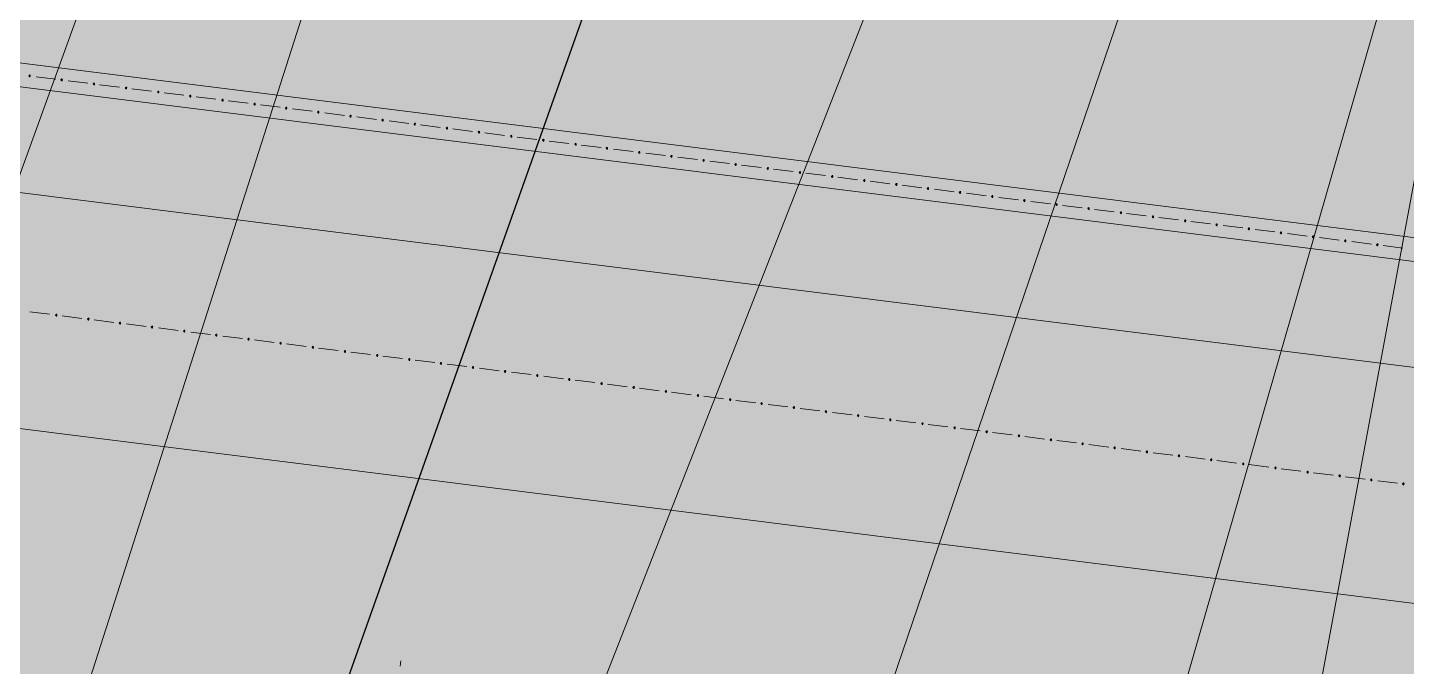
# Model space of a CAD drawing. Header units: metres. Extents: x -4 to 509425, y 7549 to 4732445.
# Drawn here: x 476019.26 to 476036.91, y 4719787.38 to 4719795.56 of the extents above; entities that cross this region are included whole.
import ezdxf

# ---------------------------------------------------------------- set-up
doc = ezdxf.new("R2010")
doc.units = ezdxf.units.M
doc.header["$LTSCALE"] = 0.01
doc.header["$MEASUREMENT"] = 0
doc.layers.get('0').update_dxf_attribs({"lineweight": 0})
for name, color, linetype in [('_SUBESTACIÓN', 1, 'Continuous'), ('NUDO GAROÑA', 211, 'Continuous'), ('SUBESTACION LA VID', 253, 'Continuous')]:
    doc.layers.add(name, color=color, linetype=linetype)
doc.layers.add('LINEA LA VID-EL CARRASCAL EXISTENTE', color=255, linetype='Continuous', lineweight=0)
doc.layers.add('VCRB LINEA ENTRONQUE', color=7, linetype='Continuous', lineweight=0)

# ---------------------------------------------------------------- blocks, each defined once
blk = doc.blocks.new('A$Cfff6051d')
at = {"layer": 'SUBESTACION LA VID', "transparency": 33554687}
h = blk.add_hatch(color=256, dxfattribs=at)
h.dxf.hatch_style = 2
h.paths.add_polyline_path([(476019.296, 4719794.936), (476019.297, 4719794.945), (476019.289, 4719794.946), (476019.279, 4719794.938), (476019.287, 4719794.929), (476019.295, 4719794.928)])
h = blk.add_hatch(color=256, dxfattribs=at)
h.dxf.hatch_style = 2
h.paths.add_polyline_path([(476019.708, 4719794.885), (476019.709, 4719794.893), (476019.7, 4719794.894), (476019.691, 4719794.887), (476019.698, 4719794.877), (476019.707, 4719794.876)])
h = blk.add_hatch(color=256, dxfattribs=at)
h.dxf.hatch_style = 2
h.paths.add_polyline_path([(476020.119, 4719794.833), (476020.12, 4719794.842), (476020.112, 4719794.843), (476020.102, 4719794.835), (476020.11, 4719794.826), (476020.118, 4719794.825)])
h = blk.add_hatch(color=256, dxfattribs=at)
h.dxf.hatch_style = 2
h.paths.add_polyline_path([(476020.531, 4719794.782), (476020.532, 4719794.79), (476020.524, 4719794.791), (476020.514, 4719794.784), (476020.521, 4719794.774), (476020.53, 4719794.773)])
h = blk.add_hatch(color=256, dxfattribs=at)
h.dxf.hatch_style = 2
h.paths.add_polyline_path([(476020.942, 4719794.73), (476020.944, 4719794.738), (476020.935, 4719794.739), (476020.926, 4719794.732), (476020.933, 4719794.723), (476020.941, 4719794.722)])
h = blk.add_hatch(color=256, dxfattribs=at)
h.dxf.hatch_style = 2
h.paths.add_polyline_path([(476021.354, 4719794.678), (476021.355, 4719794.687), (476021.347, 4719794.688), (476021.337, 4719794.68), (476021.345, 4719794.671), (476021.353, 4719794.67)])
h = blk.add_hatch(color=256, dxfattribs=at)
h.dxf.hatch_style = 2
h.paths.add_polyline_path([(476021.766, 4719794.627), (476021.767, 4719794.635), (476021.758, 4719794.636), (476021.749, 4719794.629), (476021.756, 4719794.619), (476021.765, 4719794.618)])
h = blk.add_hatch(color=256, dxfattribs=at)
h.dxf.hatch_style = 2
h.paths.add_polyline_path([(476022.177, 4719794.575), (476022.178, 4719794.584), (476022.17, 4719794.585), (476022.161, 4719794.577), (476022.168, 4719794.568), (476022.176, 4719794.567)])
h = blk.add_hatch(color=256, dxfattribs=at)
h.dxf.hatch_style = 2
h.paths.add_polyline_path([(476022.581, 4719794.525), (476022.582, 4719794.533), (476022.573, 4719794.534), (476022.564, 4719794.527), (476022.571, 4719794.517), (476022.579, 4719794.516)])
h = blk.add_hatch(color=256, dxfattribs=at)
h.dxf.hatch_style = 2
h.paths.add_polyline_path([(476022.992, 4719794.473), (476022.993, 4719794.481), (476022.985, 4719794.482), (476022.975, 4719794.475), (476022.983, 4719794.466), (476022.991, 4719794.465)])
h = blk.add_hatch(color=256, dxfattribs=at)
h.dxf.hatch_style = 2
h.paths.add_polyline_path([(476023.404, 4719794.421), (476023.405, 4719794.43), (476023.396, 4719794.431), (476023.387, 4719794.424), (476023.394, 4719794.414), (476023.403, 4719794.413)])
h = blk.add_hatch(color=256, dxfattribs=at)
h.dxf.hatch_style = 2
h.paths.add_polyline_path([(476023.815, 4719794.37), (476023.816, 4719794.378), (476023.808, 4719794.379), (476023.799, 4719794.372), (476023.806, 4719794.362), (476023.814, 4719794.361)])
h = blk.add_hatch(color=256, dxfattribs=at)
h.dxf.hatch_style = 2
h.paths.add_polyline_path([(476024.227, 4719794.318), (476024.228, 4719794.327), (476024.22, 4719794.328), (476024.21, 4719794.32), (476024.218, 4719794.311), (476024.226, 4719794.31)])
h = blk.add_hatch(color=256, dxfattribs=at)
h.dxf.hatch_style = 2
h.paths.add_polyline_path([(476024.639, 4719794.267), (476024.64, 4719794.275), (476024.631, 4719794.276), (476024.622, 4719794.269), (476024.629, 4719794.259), (476024.638, 4719794.258)])
h = blk.add_hatch(color=256, dxfattribs=at)
h.dxf.hatch_style = 2
h.paths.add_polyline_path([(476025.05, 4719794.215), (476025.051, 4719794.223), (476025.043, 4719794.224), (476025.033, 4719794.217), (476025.041, 4719794.208), (476025.049, 4719794.207)])
h = blk.add_hatch(color=256, dxfattribs=at)
h.dxf.hatch_style = 2
h.paths.add_polyline_path([(476025.462, 4719794.163), (476025.463, 4719794.172), (476025.455, 4719794.173), (476025.445, 4719794.165), (476025.452, 4719794.156), (476025.461, 4719794.155)])
h = blk.add_hatch(color=256, dxfattribs=at)
h.dxf.hatch_style = 2
h.paths.add_polyline_path([(476025.873, 4719794.112), (476025.875, 4719794.12), (476025.866, 4719794.121), (476025.857, 4719794.114), (476025.864, 4719794.104), (476025.872, 4719794.103)])
h = blk.add_hatch(color=256, dxfattribs=at)
h.dxf.hatch_style = 2
h.paths.add_polyline_path([(476026.285, 4719794.06), (476026.286, 4719794.069), (476026.278, 4719794.07), (476026.268, 4719794.062), (476026.276, 4719794.053), (476026.284, 4719794.052)])
h = blk.add_hatch(color=256, dxfattribs=at)
h.dxf.hatch_style = 2
h.paths.add_polyline_path([(476026.688, 4719794.01), (476026.689, 4719794.018), (476026.681, 4719794.019), (476026.672, 4719794.012), (476026.679, 4719794.002), (476026.687, 4719794.001)])
h = blk.add_hatch(color=256, dxfattribs=at)
h.dxf.hatch_style = 2
h.paths.add_polyline_path([(476027.1, 4719793.958), (476027.101, 4719793.966), (476027.093, 4719793.967), (476027.083, 4719793.96), (476027.09, 4719793.951), (476027.099, 4719793.95)])
h = blk.add_hatch(color=256, dxfattribs=at)
h.dxf.hatch_style = 2
h.paths.add_polyline_path([(476027.512, 4719793.906), (476027.513, 4719793.915), (476027.504, 4719793.916), (476027.495, 4719793.909), (476027.502, 4719793.899), (476027.51, 4719793.898)])
h = blk.add_hatch(color=256, dxfattribs=at)
h.dxf.hatch_style = 2
h.paths.add_polyline_path([(476027.923, 4719793.855), (476027.924, 4719793.863), (476027.916, 4719793.864), (476027.906, 4719793.857), (476027.914, 4719793.847), (476027.922, 4719793.846)])
h = blk.add_hatch(color=256, dxfattribs=at)
h.dxf.hatch_style = 2
h.paths.add_polyline_path([(476028.335, 4719793.803), (476028.336, 4719793.812), (476028.327, 4719793.813), (476028.318, 4719793.805), (476028.325, 4719793.796), (476028.334, 4719793.795)])
h = blk.add_hatch(color=256, dxfattribs=at)
h.dxf.hatch_style = 2
h.paths.add_polyline_path([(476028.746, 4719793.752), (476028.747, 4719793.76), (476028.739, 4719793.761), (476028.73, 4719793.754), (476028.737, 4719793.744), (476028.745, 4719793.743)])
h = blk.add_hatch(color=256, dxfattribs=at)
h.dxf.hatch_style = 2
h.paths.add_polyline_path([(476029.158, 4719793.7), (476029.159, 4719793.708), (476029.151, 4719793.709), (476029.141, 4719793.702), (476029.149, 4719793.693), (476029.157, 4719793.692)])
h = blk.add_hatch(color=256, dxfattribs=at)
h.dxf.hatch_style = 2
h.paths.add_polyline_path([(476029.57, 4719793.648), (476029.571, 4719793.657), (476029.562, 4719793.658), (476029.553, 4719793.65), (476029.56, 4719793.641), (476029.569, 4719793.64)])
h = blk.add_hatch(color=256, dxfattribs=at)
h.dxf.hatch_style = 2
h.paths.add_polyline_path([(476029.981, 4719793.597), (476029.982, 4719793.605), (476029.974, 4719793.606), (476029.964, 4719793.599), (476029.972, 4719793.589), (476029.98, 4719793.588)])
h = blk.add_hatch(color=256, dxfattribs=at)
h.dxf.hatch_style = 2
h.paths.add_polyline_path([(476030.393, 4719793.545), (476030.394, 4719793.554), (476030.386, 4719793.555), (476030.376, 4719793.547), (476030.383, 4719793.538), (476030.392, 4719793.537)])
h = blk.add_hatch(color=256, dxfattribs=at)
h.dxf.hatch_style = 2
h.paths.add_polyline_path([(476030.796, 4719793.495), (476030.797, 4719793.503), (476030.789, 4719793.504), (476030.779, 4719793.497), (476030.787, 4719793.487), (476030.795, 4719793.486)])
h = blk.add_hatch(color=256, dxfattribs=at)
h.dxf.hatch_style = 2
h.paths.add_polyline_path([(476031.208, 4719793.443), (476031.209, 4719793.451), (476031.2, 4719793.452), (476031.191, 4719793.445), (476031.198, 4719793.436), (476031.207, 4719793.435)])
h = blk.add_hatch(color=256, dxfattribs=at)
h.dxf.hatch_style = 2
h.paths.add_polyline_path([(476031.619, 4719793.391), (476031.62, 4719793.4), (476031.612, 4719793.401), (476031.602, 4719793.394), (476031.61, 4719793.384), (476031.618, 4719793.383)])
h = blk.add_hatch(color=256, dxfattribs=at)
h.dxf.hatch_style = 2
h.paths.add_polyline_path([(476032.031, 4719793.34), (476032.032, 4719793.348), (476032.024, 4719793.349), (476032.014, 4719793.342), (476032.021, 4719793.332), (476032.03, 4719793.331)])
h = blk.add_hatch(color=256, dxfattribs=at)
h.dxf.hatch_style = 2
h.paths.add_polyline_path([(476032.443, 4719793.288), (476032.444, 4719793.297), (476032.435, 4719793.298), (476032.426, 4719793.29), (476032.433, 4719793.281), (476032.441, 4719793.28)])
h = blk.add_hatch(color=256, dxfattribs=at)
h.dxf.hatch_style = 2
h.paths.add_polyline_path([(476032.854, 4719793.237), (476032.855, 4719793.245), (476032.847, 4719793.246), (476032.837, 4719793.239), (476032.845, 4719793.229), (476032.853, 4719793.228)])
h = blk.add_hatch(color=256, dxfattribs=at)
h.dxf.hatch_style = 2
h.paths.add_polyline_path([(476033.266, 4719793.185), (476033.267, 4719793.193), (476033.258, 4719793.194), (476033.249, 4719793.187), (476033.256, 4719793.178), (476033.265, 4719793.177)])
h = blk.add_hatch(color=256, dxfattribs=at)
h.dxf.hatch_style = 2
h.paths.add_polyline_path([(476033.677, 4719793.133), (476033.678, 4719793.142), (476033.67, 4719793.143), (476033.661, 4719793.136), (476033.668, 4719793.126), (476033.676, 4719793.125)])
h = blk.add_hatch(color=256, dxfattribs=at)
h.dxf.hatch_style = 2
h.paths.add_polyline_path([(476034.089, 4719793.082), (476034.09, 4719793.09), (476034.082, 4719793.091), (476034.072, 4719793.084), (476034.08, 4719793.074), (476034.088, 4719793.073)])
h = blk.add_hatch(color=256, dxfattribs=at)
h.dxf.hatch_style = 2
h.paths.add_polyline_path([(476034.492, 4719793.031), (476034.493, 4719793.04), (476034.485, 4719793.041), (476034.475, 4719793.033), (476034.483, 4719793.024), (476034.491, 4719793.023)])
h = blk.add_hatch(color=256, dxfattribs=at)
h.dxf.hatch_style = 2
h.paths.add_polyline_path([(476034.904, 4719792.98), (476034.905, 4719792.988), (476034.896, 4719792.989), (476034.887, 4719792.982), (476034.894, 4719792.972), (476034.903, 4719792.971)])
h = blk.add_hatch(color=256, dxfattribs=at)
h.dxf.hatch_style = 2
h.paths.add_polyline_path([(476035.315, 4719792.928), (476035.317, 4719792.936), (476035.308, 4719792.937), (476035.299, 4719792.93), (476035.306, 4719792.921), (476035.314, 4719792.92)])
h = blk.add_hatch(color=256, dxfattribs=at)
h.dxf.hatch_style = 2
h.paths.add_polyline_path([(476035.727, 4719792.876), (476035.728, 4719792.885), (476035.72, 4719792.886), (476035.71, 4719792.879), (476035.718, 4719792.869), (476035.726, 4719792.868)])
h = blk.add_hatch(color=256, dxfattribs=at)
h.dxf.hatch_style = 2
h.paths.add_polyline_path([(476036.139, 4719792.825), (476036.14, 4719792.833), (476036.131, 4719792.834), (476036.122, 4719792.827), (476036.129, 4719792.817), (476036.138, 4719792.816)])
h = blk.add_hatch(color=256, dxfattribs=at)
h.dxf.hatch_style = 2
h.paths.add_polyline_path([(476036.55, 4719792.773), (476036.551, 4719792.782), (476036.543, 4719792.783), (476036.533, 4719792.775), (476036.541, 4719792.766), (476036.549, 4719792.765)])
h = blk.add_hatch(color=256, dxfattribs=at)
h.dxf.hatch_style = 2
h.paths.add_polyline_path([(476019.637, 4719791.873), (476019.638, 4719791.882), (476019.63, 4719791.883), (476019.62, 4719791.875), (476019.628, 4719791.866), (476019.636, 4719791.865)])
h = blk.add_hatch(color=256, dxfattribs=at)
h.dxf.hatch_style = 2
h.paths.add_polyline_path([(476020.049, 4719791.822), (476020.05, 4719791.83), (476020.041, 4719791.831), (476020.032, 4719791.824), (476020.039, 4719791.814), (476020.048, 4719791.813)])
h = blk.add_hatch(color=256, dxfattribs=at)
h.dxf.hatch_style = 2
h.paths.add_polyline_path([(476020.452, 4719791.771), (476020.453, 4719791.779), (476020.445, 4719791.78), (476020.435, 4719791.773), (476020.443, 4719791.764), (476020.451, 4719791.763)])
h = blk.add_hatch(color=256, dxfattribs=at)
h.dxf.hatch_style = 2
h.paths.add_polyline_path([(476020.864, 4719791.719), (476020.865, 4719791.728), (476020.856, 4719791.729), (476020.847, 4719791.722), (476020.854, 4719791.712), (476020.863, 4719791.711)])
h = blk.add_hatch(color=256, dxfattribs=at)
h.dxf.hatch_style = 2
h.paths.add_polyline_path([(476021.275, 4719791.668), (476021.276, 4719791.676), (476021.268, 4719791.677), (476021.258, 4719791.67), (476021.266, 4719791.66), (476021.274, 4719791.659)])
h = blk.add_hatch(color=256, dxfattribs=at)
h.dxf.hatch_style = 2
h.paths.add_polyline_path([(476021.687, 4719791.616), (476021.688, 4719791.625), (476021.68, 4719791.626), (476021.67, 4719791.618), (476021.677, 4719791.609), (476021.686, 4719791.608)])
h = blk.add_hatch(color=256, dxfattribs=at)
h.dxf.hatch_style = 2
h.paths.add_polyline_path([(476022.099, 4719791.565), (476022.1, 4719791.573), (476022.091, 4719791.574), (476022.082, 4719791.567), (476022.089, 4719791.557), (476022.097, 4719791.556)])
h = blk.add_hatch(color=256, dxfattribs=at)
h.dxf.hatch_style = 2
h.paths.add_polyline_path([(476022.51, 4719791.513), (476022.511, 4719791.521), (476022.503, 4719791.522), (476022.493, 4719791.515), (476022.501, 4719791.506), (476022.509, 4719791.505)])
h = blk.add_hatch(color=256, dxfattribs=at)
h.dxf.hatch_style = 2
h.paths.add_polyline_path([(476022.922, 4719791.461), (476022.923, 4719791.47), (476022.914, 4719791.471), (476022.905, 4719791.463), (476022.912, 4719791.454), (476022.921, 4719791.453)])
h = blk.add_hatch(color=256, dxfattribs=at)
h.dxf.hatch_style = 2
h.paths.add_polyline_path([(476023.333, 4719791.41), (476023.334, 4719791.418), (476023.326, 4719791.419), (476023.317, 4719791.412), (476023.324, 4719791.402), (476023.332, 4719791.401)])
h = blk.add_hatch(color=256, dxfattribs=at)
h.dxf.hatch_style = 2
h.paths.add_polyline_path([(476023.745, 4719791.358), (476023.746, 4719791.367), (476023.738, 4719791.368), (476023.728, 4719791.36), (476023.736, 4719791.351), (476023.744, 4719791.35)])
h = blk.add_hatch(color=256, dxfattribs=at)
h.dxf.hatch_style = 2
h.paths.add_polyline_path([(476024.157, 4719791.307), (476024.158, 4719791.315), (476024.149, 4719791.316), (476024.14, 4719791.309), (476024.147, 4719791.299), (476024.156, 4719791.298)])
h = blk.add_hatch(color=256, dxfattribs=at)
h.dxf.hatch_style = 2
h.paths.add_polyline_path([(476024.56, 4719791.256), (476024.561, 4719791.264), (476024.552, 4719791.265), (476024.543, 4719791.258), (476024.55, 4719791.249), (476024.559, 4719791.248)])
h = blk.add_hatch(color=256, dxfattribs=at)
h.dxf.hatch_style = 2
h.paths.add_polyline_path([(476024.971, 4719791.204), (476024.972, 4719791.213), (476024.964, 4719791.214), (476024.955, 4719791.207), (476024.962, 4719791.197), (476024.97, 4719791.196)])
h = blk.add_hatch(color=256, dxfattribs=at)
h.dxf.hatch_style = 2
h.paths.add_polyline_path([(476025.383, 4719791.153), (476025.384, 4719791.161), (476025.376, 4719791.162), (476025.366, 4719791.155), (476025.374, 4719791.145), (476025.382, 4719791.144)])
h = blk.add_hatch(color=256, dxfattribs=at)
h.dxf.hatch_style = 2
h.paths.add_polyline_path([(476025.795, 4719791.101), (476025.796, 4719791.11), (476025.787, 4719791.111), (476025.778, 4719791.103), (476025.785, 4719791.094), (476025.794, 4719791.093)])
h = blk.add_hatch(color=256, dxfattribs=at)
h.dxf.hatch_style = 2
h.paths.add_polyline_path([(476026.206, 4719791.05), (476026.207, 4719791.058), (476026.199, 4719791.059), (476026.189, 4719791.052), (476026.197, 4719791.042), (476026.205, 4719791.041)])
h = blk.add_hatch(color=256, dxfattribs=at)
h.dxf.hatch_style = 2
h.paths.add_polyline_path([(476026.618, 4719790.998), (476026.619, 4719791.006), (476026.611, 4719791.007), (476026.601, 4719791), (476026.608, 4719790.991), (476026.617, 4719790.99)])
h = blk.add_hatch(color=256, dxfattribs=at)
h.dxf.hatch_style = 2
h.paths.add_polyline_path([(476027.03, 4719790.946), (476027.031, 4719790.955), (476027.022, 4719790.956), (476027.013, 4719790.948), (476027.02, 4719790.939), (476027.028, 4719790.938)])
h = blk.add_hatch(color=256, dxfattribs=at)
h.dxf.hatch_style = 2
h.paths.add_polyline_path([(476027.441, 4719790.895), (476027.442, 4719790.903), (476027.434, 4719790.904), (476027.424, 4719790.897), (476027.432, 4719790.887), (476027.44, 4719790.886)])
h = blk.add_hatch(color=256, dxfattribs=at)
h.dxf.hatch_style = 2
h.paths.add_polyline_path([(476027.853, 4719790.843), (476027.854, 4719790.852), (476027.845, 4719790.853), (476027.836, 4719790.845), (476027.843, 4719790.836), (476027.852, 4719790.835)])
h = blk.add_hatch(color=256, dxfattribs=at)
h.dxf.hatch_style = 2
h.paths.add_polyline_path([(476028.264, 4719790.792), (476028.265, 4719790.8), (476028.257, 4719790.801), (476028.248, 4719790.794), (476028.255, 4719790.784), (476028.263, 4719790.783)])
h = blk.add_hatch(color=256, dxfattribs=at)
h.dxf.hatch_style = 2
h.paths.add_polyline_path([(476028.668, 4719790.741), (476028.669, 4719790.749), (476028.66, 4719790.75), (476028.651, 4719790.743), (476028.658, 4719790.734), (476028.667, 4719790.733)])
h = blk.add_hatch(color=256, dxfattribs=at)
h.dxf.hatch_style = 2
h.paths.add_polyline_path([(476029.079, 4719790.689), (476029.08, 4719790.698), (476029.072, 4719790.699), (476029.062, 4719790.692), (476029.07, 4719790.682), (476029.078, 4719790.681)])
h = blk.add_hatch(color=256, dxfattribs=at)
h.dxf.hatch_style = 2
h.paths.add_polyline_path([(476029.491, 4719790.638), (476029.492, 4719790.646), (476029.483, 4719790.647), (476029.474, 4719790.64), (476029.481, 4719790.63), (476029.49, 4719790.629)])
h = blk.add_hatch(color=256, dxfattribs=at)
h.dxf.hatch_style = 2
h.paths.add_polyline_path([(476029.902, 4719790.586), (476029.903, 4719790.595), (476029.895, 4719790.596), (476029.886, 4719790.588), (476029.893, 4719790.579), (476029.901, 4719790.578)])
h = blk.add_hatch(color=256, dxfattribs=at)
h.dxf.hatch_style = 2
h.paths.add_polyline_path([(476030.314, 4719790.535), (476030.315, 4719790.543), (476030.307, 4719790.544), (476030.297, 4719790.537), (476030.305, 4719790.527), (476030.313, 4719790.526)])
h = blk.add_hatch(color=256, dxfattribs=at)
h.dxf.hatch_style = 2
h.paths.add_polyline_path([(476030.726, 4719790.483), (476030.727, 4719790.491), (476030.718, 4719790.492), (476030.709, 4719790.485), (476030.716, 4719790.476), (476030.725, 4719790.475)])
h = blk.add_hatch(color=256, dxfattribs=at)
h.dxf.hatch_style = 2
h.paths.add_polyline_path([(476031.137, 4719790.431), (476031.138, 4719790.44), (476031.13, 4719790.441), (476031.12, 4719790.434), (476031.128, 4719790.424), (476031.136, 4719790.423)])
h = blk.add_hatch(color=256, dxfattribs=at)
h.dxf.hatch_style = 2
h.paths.add_polyline_path([(476031.549, 4719790.38), (476031.55, 4719790.388), (476031.542, 4719790.389), (476031.532, 4719790.382), (476031.539, 4719790.372), (476031.548, 4719790.371)])
h = blk.add_hatch(color=256, dxfattribs=at)
h.dxf.hatch_style = 2
h.paths.add_polyline_path([(476031.961, 4719790.328), (476031.962, 4719790.337), (476031.953, 4719790.338), (476031.944, 4719790.33), (476031.951, 4719790.321), (476031.959, 4719790.32)])
h = blk.add_hatch(color=256, dxfattribs=at)
h.dxf.hatch_style = 2
h.paths.add_polyline_path([(476032.372, 4719790.277), (476032.373, 4719790.285), (476032.365, 4719790.286), (476032.355, 4719790.279), (476032.363, 4719790.269), (476032.371, 4719790.268)])
h = blk.add_hatch(color=256, dxfattribs=at)
h.dxf.hatch_style = 2
h.paths.add_polyline_path([(476032.775, 4719790.226), (476032.776, 4719790.234), (476032.768, 4719790.235), (476032.759, 4719790.228), (476032.766, 4719790.219), (476032.774, 4719790.218)])
h = blk.add_hatch(color=256, dxfattribs=at)
h.dxf.hatch_style = 2
h.paths.add_polyline_path([(476033.187, 4719790.174), (476033.188, 4719790.183), (476033.18, 4719790.184), (476033.17, 4719790.177), (476033.178, 4719790.167), (476033.186, 4719790.166)])
h = blk.add_hatch(color=256, dxfattribs=at)
h.dxf.hatch_style = 2
h.paths.add_polyline_path([(476033.599, 4719790.123), (476033.6, 4719790.131), (476033.591, 4719790.132), (476033.582, 4719790.125), (476033.589, 4719790.115), (476033.598, 4719790.114)])
h = blk.add_hatch(color=256, dxfattribs=at)
h.dxf.hatch_style = 2
h.paths.add_polyline_path([(476034.01, 4719790.071), (476034.011, 4719790.08), (476034.003, 4719790.081), (476033.993, 4719790.073), (476034.001, 4719790.064), (476034.009, 4719790.063)])
h = blk.add_hatch(color=256, dxfattribs=at)
h.dxf.hatch_style = 2
h.paths.add_polyline_path([(476034.422, 4719790.02), (476034.423, 4719790.028), (476034.414, 4719790.029), (476034.405, 4719790.022), (476034.412, 4719790.012), (476034.421, 4719790.011)])
h = blk.add_hatch(color=256, dxfattribs=at)
h.dxf.hatch_style = 2
h.paths.add_polyline_path([(476034.833, 4719789.968), (476034.834, 4719789.976), (476034.826, 4719789.977), (476034.817, 4719789.97), (476034.824, 4719789.961), (476034.832, 4719789.96)])
h = blk.add_hatch(color=256, dxfattribs=at)
h.dxf.hatch_style = 2
h.paths.add_polyline_path([(476035.245, 4719789.916), (476035.246, 4719789.925), (476035.238, 4719789.926), (476035.228, 4719789.919), (476035.236, 4719789.909), (476035.244, 4719789.908)])
h = blk.add_hatch(color=256, dxfattribs=at)
h.dxf.hatch_style = 2
h.paths.add_polyline_path([(476035.657, 4719789.865), (476035.658, 4719789.873), (476035.649, 4719789.874), (476035.64, 4719789.867), (476035.647, 4719789.857), (476035.656, 4719789.856)])
h = blk.add_hatch(color=256, dxfattribs=at)
h.dxf.hatch_style = 2
h.paths.add_polyline_path([(476036.068, 4719789.813), (476036.069, 4719789.822), (476036.061, 4719789.823), (476036.051, 4719789.815), (476036.059, 4719789.806), (476036.067, 4719789.805)])
h = blk.add_hatch(color=256, dxfattribs=at)
h.dxf.hatch_style = 2
h.paths.add_polyline_path([(476036.471, 4719789.763), (476036.473, 4719789.771), (476036.464, 4719789.772), (476036.455, 4719789.765), (476036.462, 4719789.755), (476036.47, 4719789.754)])
h = blk.add_hatch(color=256, dxfattribs=at)
h.dxf.hatch_style = 2
h.paths.add_polyline_path([(476036.883, 4719789.711), (476036.884, 4719789.719), (476036.876, 4719789.721), (476036.866, 4719789.713), (476036.874, 4719789.704), (476036.882, 4719789.703)])
at = {"layer": 'SUBESTACION LA VID', "lineweight": 15}
for p, q in [((476079.768, 4719785.845), (475981.3, 4719798.19)), ((476078.404, 4719782.995), (475980.927, 4719795.216)), ((476019.372, 4719794.927), (476019.624, 4719794.895)), ((476019.783, 4719794.875), (476020.035, 4719794.844)), ((476020.186, 4719794.825), (476020.438, 4719794.793)), ((476020.598, 4719794.773), (476020.85, 4719794.742)), ((476021.01, 4719794.722), (476021.262, 4719794.69)), ((476021.421, 4719794.67), (476021.673, 4719794.638)), ((476021.833, 4719794.618), (476022.085, 4719794.587)), ((476022.245, 4719794.567), (476022.497, 4719794.535)), ((476022.656, 4719794.515), (476022.908, 4719794.484)), ((476023.068, 4719794.464), (476023.32, 4719794.432)), ((476023.479, 4719794.412), (476023.731, 4719794.38)), ((476023.891, 4719794.36), (476024.143, 4719794.329)), ((476024.294, 4719794.31), (476024.546, 4719794.278)), ((476024.706, 4719794.258), (476024.958, 4719794.227)), ((476025.117, 4719794.207), (476025.369, 4719794.175)), ((476025.529, 4719794.155), (476025.781, 4719794.123)), ((476025.941, 4719794.103), (476026.193, 4719794.072)), ((476026.352, 4719794.052), (476026.604, 4719794.02)), ((476026.764, 4719794), (476027.016, 4719793.969)), ((476027.176, 4719793.949), (476027.428, 4719793.917)), ((476027.587, 4719793.897), (476027.839, 4719793.865)), ((476027.999, 4719793.845), (476028.251, 4719793.814)), ((476028.402, 4719793.795), (476028.654, 4719793.763)), ((476028.814, 4719793.743), (476029.066, 4719793.712)), ((476029.225, 4719793.692), (476029.477, 4719793.66)), ((476029.637, 4719793.64), (476029.889, 4719793.608)), ((476030.048, 4719793.588), (476030.3, 4719793.557)), ((476030.46, 4719793.537), (476030.712, 4719793.505)), ((476030.872, 4719793.485), (476031.124, 4719793.454)), ((476031.283, 4719793.434), (476031.535, 4719793.402)), ((476031.695, 4719793.382), (476031.947, 4719793.35)), ((476032.107, 4719793.33), (476032.359, 4719793.299)), ((476032.51, 4719793.28), (476032.762, 4719793.248)), ((476032.921, 4719793.228), (476033.173, 4719793.197)), ((476033.333, 4719793.177), (476033.585, 4719793.145)), ((476033.745, 4719793.125), (476033.997, 4719793.093)), ((476034.156, 4719793.073), (476034.408, 4719793.042)), ((476034.568, 4719793.022), (476034.82, 4719792.99)), ((476034.979, 4719792.97), (476035.231, 4719792.939)), ((476035.391, 4719792.919), (476035.643, 4719792.887)), ((476035.803, 4719792.867), (476036.055, 4719792.835)), ((476036.214, 4719792.815), (476036.466, 4719792.784)), ((476036.617, 4719792.765), (476036.87, 4719792.733)), ((476019.545, 4719791.885), (476019.293, 4719791.916)), ((476019.956, 4719791.833), (476019.704, 4719791.865)), ((476020.368, 4719791.782), (476020.116, 4719791.813)), ((476020.78, 4719791.73), (476020.528, 4719791.762)), ((476021.191, 4719791.678), (476020.939, 4719791.71)), ((476021.603, 4719791.627), (476021.351, 4719791.658)), ((476022.015, 4719791.575), (476021.763, 4719791.607)), ((476022.418, 4719791.525), (476022.166, 4719791.556)), ((476022.829, 4719791.473), (476022.577, 4719791.505)), ((476023.241, 4719791.421), (476022.989, 4719791.453)), ((476023.653, 4719791.37), (476023.401, 4719791.401)), ((476024.064, 4719791.318), (476023.812, 4719791.35)), ((476024.476, 4719791.267), (476024.224, 4719791.298)), ((476024.887, 4719791.215), (476024.635, 4719791.247)), ((476025.299, 4719791.163), (476025.047, 4719791.195)), ((476025.711, 4719791.112), (476025.459, 4719791.143)), ((476026.122, 4719791.06), (476025.87, 4719791.092)), ((476026.526, 4719791.01), (476026.273, 4719791.041)), ((476026.937, 4719790.958), (476026.685, 4719790.99)), ((476027.349, 4719790.906), (476027.097, 4719790.938)), ((476027.76, 4719790.855), (476027.508, 4719790.886)), ((476028.172, 4719790.803), (476027.92, 4719790.835)), ((476028.584, 4719790.752), (476028.332, 4719790.783)), ((476028.995, 4719790.7), (476028.743, 4719790.732)), ((476029.407, 4719790.648), (476029.155, 4719790.68)), ((476029.818, 4719790.597), (476029.566, 4719790.628)), ((476030.23, 4719790.545), (476029.978, 4719790.577)), ((476030.633, 4719790.495), (476030.381, 4719790.526)), ((476031.045, 4719790.443), (476030.793, 4719790.475)), ((476031.456, 4719790.391), (476031.204, 4719790.423)), ((476031.868, 4719790.34), (476031.616, 4719790.371)), ((476032.28, 4719790.288), (476032.028, 4719790.32)), ((476032.691, 4719790.237), (476032.439, 4719790.268)), ((476033.103, 4719790.185), (476032.851, 4719790.217)), ((476033.515, 4719790.133), (476033.263, 4719790.165)), ((476033.926, 4719790.082), (476033.674, 4719790.113)), ((476034.338, 4719790.03), (476034.086, 4719790.062)), ((476034.741, 4719789.98), (476034.489, 4719790.011)), ((476035.153, 4719789.928), (476034.901, 4719789.96)), ((476035.564, 4719789.876), (476035.312, 4719789.908)), ((476035.976, 4719789.825), (476035.724, 4719789.856)), ((476036.387, 4719789.773), (476036.135, 4719789.805)), ((476036.799, 4719789.722), (476036.547, 4719789.753)), ((476024.04, 4719787.448), (476024.031, 4719787.38))]:
    blk.add_line(p, q, dxfattribs=at)
for points in [[(475956.756, 4719712.129), (475967.964, 4719801.525), (476089.55, 4719786.282), (476086.094, 4719758.712), (476078.306, 4719696.592), (475956.719, 4719711.835)], [(475957.05, 4719712.092), (475968.22, 4719801.186), (476089.218, 4719786.017), (476085.8, 4719758.749), (476078.049, 4719696.923), (475957.05, 4719712.092)]]:
    blk.add_lwpolyline(points, dxfattribs=at)
at = {"layer": 'SUBESTACION LA VID'}
for points in [[(476019.296, 4719794.936), (476019.297, 4719794.945), (476019.289, 4719794.946), (476019.279, 4719794.938), (476019.287, 4719794.929), (476019.295, 4719794.928)], [(476019.708, 4719794.885), (476019.709, 4719794.893), (476019.7, 4719794.894), (476019.691, 4719794.887), (476019.698, 4719794.877), (476019.707, 4719794.876)], [(476020.119, 4719794.833), (476020.12, 4719794.842), (476020.112, 4719794.843), (476020.102, 4719794.835), (476020.11, 4719794.826), (476020.118, 4719794.825)], [(476020.531, 4719794.782), (476020.532, 4719794.79), (476020.524, 4719794.791), (476020.514, 4719794.784), (476020.521, 4719794.774), (476020.53, 4719794.773)], [(476020.942, 4719794.73), (476020.944, 4719794.738), (476020.935, 4719794.739), (476020.926, 4719794.732), (476020.933, 4719794.723), (476020.941, 4719794.722)], [(476021.354, 4719794.678), (476021.355, 4719794.687), (476021.347, 4719794.688), (476021.337, 4719794.68), (476021.345, 4719794.671), (476021.353, 4719794.67)], [(476021.766, 4719794.627), (476021.767, 4719794.635), (476021.758, 4719794.636), (476021.749, 4719794.629), (476021.756, 4719794.619), (476021.765, 4719794.618)], [(476022.177, 4719794.575), (476022.178, 4719794.584), (476022.17, 4719794.585), (476022.161, 4719794.577), (476022.168, 4719794.568), (476022.176, 4719794.567)], [(476022.581, 4719794.525), (476022.582, 4719794.533), (476022.573, 4719794.534), (476022.564, 4719794.527), (476022.571, 4719794.517), (476022.579, 4719794.516)], [(476022.992, 4719794.473), (476022.993, 4719794.481), (476022.985, 4719794.482), (476022.975, 4719794.475), (476022.983, 4719794.466), (476022.991, 4719794.465)], [(476023.404, 4719794.421), (476023.405, 4719794.43), (476023.396, 4719794.431), (476023.387, 4719794.424), (476023.394, 4719794.414), (476023.403, 4719794.413)], [(476023.815, 4719794.37), (476023.816, 4719794.378), (476023.808, 4719794.379), (476023.799, 4719794.372), (476023.806, 4719794.362), (476023.814, 4719794.361)], [(476024.227, 4719794.318), (476024.228, 4719794.327), (476024.22, 4719794.328), (476024.21, 4719794.32), (476024.218, 4719794.311), (476024.226, 4719794.31)], [(476024.639, 4719794.267), (476024.64, 4719794.275), (476024.631, 4719794.276), (476024.622, 4719794.269), (476024.629, 4719794.259), (476024.638, 4719794.258)], [(476025.05, 4719794.215), (476025.051, 4719794.223), (476025.043, 4719794.224), (476025.033, 4719794.217), (476025.041, 4719794.208), (476025.049, 4719794.207)], [(476025.462, 4719794.163), (476025.463, 4719794.172), (476025.455, 4719794.173), (476025.445, 4719794.165), (476025.452, 4719794.156), (476025.461, 4719794.155)], [(476025.873, 4719794.112), (476025.875, 4719794.12), (476025.866, 4719794.121), (476025.857, 4719794.114), (476025.864, 4719794.104), (476025.872, 4719794.103)], [(476026.285, 4719794.06), (476026.286, 4719794.069), (476026.278, 4719794.07), (476026.268, 4719794.062), (476026.276, 4719794.053), (476026.284, 4719794.052)], [(476026.688, 4719794.01), (476026.689, 4719794.018), (476026.681, 4719794.019), (476026.672, 4719794.012), (476026.679, 4719794.002), (476026.687, 4719794.001)], [(476027.1, 4719793.958), (476027.101, 4719793.966), (476027.093, 4719793.967), (476027.083, 4719793.96), (476027.09, 4719793.951), (476027.099, 4719793.95)], [(476027.512, 4719793.906), (476027.513, 4719793.915), (476027.504, 4719793.916), (476027.495, 4719793.909), (476027.502, 4719793.899), (476027.51, 4719793.898)], [(476027.923, 4719793.855), (476027.924, 4719793.863), (476027.916, 4719793.864), (476027.906, 4719793.857), (476027.914, 4719793.847), (476027.922, 4719793.846)], [(476028.335, 4719793.803), (476028.336, 4719793.812), (476028.327, 4719793.813), (476028.318, 4719793.805), (476028.325, 4719793.796), (476028.334, 4719793.795)], [(476028.746, 4719793.752), (476028.747, 4719793.76), (476028.739, 4719793.761), (476028.73, 4719793.754), (476028.737, 4719793.744), (476028.745, 4719793.743)], [(476029.158, 4719793.7), (476029.159, 4719793.708), (476029.151, 4719793.709), (476029.141, 4719793.702), (476029.149, 4719793.693), (476029.157, 4719793.692)], [(476029.57, 4719793.648), (476029.571, 4719793.657), (476029.562, 4719793.658), (476029.553, 4719793.65), (476029.56, 4719793.641), (476029.569, 4719793.64)], [(476029.981, 4719793.597), (476029.982, 4719793.605), (476029.974, 4719793.606), (476029.964, 4719793.599), (476029.972, 4719793.589), (476029.98, 4719793.588)], [(476030.393, 4719793.545), (476030.394, 4719793.554), (476030.386, 4719793.555), (476030.376, 4719793.547), (476030.383, 4719793.538), (476030.392, 4719793.537)], [(476030.796, 4719793.495), (476030.797, 4719793.503), (476030.789, 4719793.504), (476030.779, 4719793.497), (476030.787, 4719793.487), (476030.795, 4719793.486)], [(476031.208, 4719793.443), (476031.209, 4719793.451), (476031.2, 4719793.452), (476031.191, 4719793.445), (476031.198, 4719793.436), (476031.207, 4719793.435)], [(476031.619, 4719793.391), (476031.62, 4719793.4), (476031.612, 4719793.401), (476031.602, 4719793.394), (476031.61, 4719793.384), (476031.618, 4719793.383)], [(476032.031, 4719793.34), (476032.032, 4719793.348), (476032.024, 4719793.349), (476032.014, 4719793.342), (476032.021, 4719793.332), (476032.03, 4719793.331)], [(476032.443, 4719793.288), (476032.444, 4719793.297), (476032.435, 4719793.298), (476032.426, 4719793.29), (476032.433, 4719793.281), (476032.441, 4719793.28)], [(476032.854, 4719793.237), (476032.855, 4719793.245), (476032.847, 4719793.246), (476032.837, 4719793.239), (476032.845, 4719793.229), (476032.853, 4719793.228)], [(476033.266, 4719793.185), (476033.267, 4719793.193), (476033.258, 4719793.194), (476033.249, 4719793.187), (476033.256, 4719793.178), (476033.265, 4719793.177)], [(476033.677, 4719793.133), (476033.678, 4719793.142), (476033.67, 4719793.143), (476033.661, 4719793.136), (476033.668, 4719793.126), (476033.676, 4719793.125)], [(476034.089, 4719793.082), (476034.09, 4719793.09), (476034.082, 4719793.091), (476034.072, 4719793.084), (476034.08, 4719793.074), (476034.088, 4719793.073)], [(476034.492, 4719793.031), (476034.493, 4719793.04), (476034.485, 4719793.041), (476034.475, 4719793.033), (476034.483, 4719793.024), (476034.491, 4719793.023)], [(476034.904, 4719792.98), (476034.905, 4719792.988), (476034.896, 4719792.989), (476034.887, 4719792.982), (476034.894, 4719792.972), (476034.903, 4719792.971)], [(476035.315, 4719792.928), (476035.317, 4719792.936), (476035.308, 4719792.937), (476035.299, 4719792.93), (476035.306, 4719792.921), (476035.314, 4719792.92)], [(476035.727, 4719792.876), (476035.728, 4719792.885), (476035.72, 4719792.886), (476035.71, 4719792.879), (476035.718, 4719792.869), (476035.726, 4719792.868)], [(476036.139, 4719792.825), (476036.14, 4719792.833), (476036.131, 4719792.834), (476036.122, 4719792.827), (476036.129, 4719792.817), (476036.138, 4719792.816)], [(476036.55, 4719792.773), (476036.551, 4719792.782), (476036.543, 4719792.783), (476036.533, 4719792.775), (476036.541, 4719792.766), (476036.549, 4719792.765)], [(476019.637, 4719791.873), (476019.638, 4719791.882), (476019.63, 4719791.883), (476019.62, 4719791.875), (476019.628, 4719791.866), (476019.636, 4719791.865)], [(476020.049, 4719791.822), (476020.05, 4719791.83), (476020.041, 4719791.831), (476020.032, 4719791.824), (476020.039, 4719791.814), (476020.048, 4719791.813)], [(476020.452, 4719791.771), (476020.453, 4719791.779), (476020.445, 4719791.78), (476020.435, 4719791.773), (476020.443, 4719791.764), (476020.451, 4719791.763)], [(476020.864, 4719791.719), (476020.865, 4719791.728), (476020.856, 4719791.729), (476020.847, 4719791.722), (476020.854, 4719791.712), (476020.863, 4719791.711)], [(476021.275, 4719791.668), (476021.276, 4719791.676), (476021.268, 4719791.677), (476021.258, 4719791.67), (476021.266, 4719791.66), (476021.274, 4719791.659)], [(476021.687, 4719791.616), (476021.688, 4719791.625), (476021.68, 4719791.626), (476021.67, 4719791.618), (476021.677, 4719791.609), (476021.686, 4719791.608)], [(476022.099, 4719791.565), (476022.1, 4719791.573), (476022.091, 4719791.574), (476022.082, 4719791.567), (476022.089, 4719791.557), (476022.097, 4719791.556)], [(476022.51, 4719791.513), (476022.511, 4719791.521), (476022.503, 4719791.522), (476022.493, 4719791.515), (476022.501, 4719791.506), (476022.509, 4719791.505)], [(476022.922, 4719791.461), (476022.923, 4719791.47), (476022.914, 4719791.471), (476022.905, 4719791.463), (476022.912, 4719791.454), (476022.921, 4719791.453)], [(476023.333, 4719791.41), (476023.334, 4719791.418), (476023.326, 4719791.419), (476023.317, 4719791.412), (476023.324, 4719791.402), (476023.332, 4719791.401)], [(476023.745, 4719791.358), (476023.746, 4719791.367), (476023.738, 4719791.368), (476023.728, 4719791.36), (476023.736, 4719791.351), (476023.744, 4719791.35)], [(476024.157, 4719791.307), (476024.158, 4719791.315), (476024.149, 4719791.316), (476024.14, 4719791.309), (476024.147, 4719791.299), (476024.156, 4719791.298)], [(476024.56, 4719791.256), (476024.561, 4719791.264), (476024.552, 4719791.265), (476024.543, 4719791.258), (476024.55, 4719791.249), (476024.559, 4719791.248)], [(476024.971, 4719791.204), (476024.972, 4719791.213), (476024.964, 4719791.214), (476024.955, 4719791.207), (476024.962, 4719791.197), (476024.97, 4719791.196)], [(476025.383, 4719791.153), (476025.384, 4719791.161), (476025.376, 4719791.162), (476025.366, 4719791.155), (476025.374, 4719791.145), (476025.382, 4719791.144)], [(476025.795, 4719791.101), (476025.796, 4719791.11), (476025.787, 4719791.111), (476025.778, 4719791.103), (476025.785, 4719791.094), (476025.794, 4719791.093)], [(476026.206, 4719791.05), (476026.207, 4719791.058), (476026.199, 4719791.059), (476026.189, 4719791.052), (476026.197, 4719791.042), (476026.205, 4719791.041)], [(476026.618, 4719790.998), (476026.619, 4719791.006), (476026.611, 4719791.007), (476026.601, 4719791), (476026.608, 4719790.991), (476026.617, 4719790.99)], [(476027.03, 4719790.946), (476027.031, 4719790.955), (476027.022, 4719790.956), (476027.013, 4719790.948), (476027.02, 4719790.939), (476027.028, 4719790.938)], [(476027.441, 4719790.895), (476027.442, 4719790.903), (476027.434, 4719790.904), (476027.424, 4719790.897), (476027.432, 4719790.887), (476027.44, 4719790.886)], [(476027.853, 4719790.843), (476027.854, 4719790.852), (476027.845, 4719790.853), (476027.836, 4719790.845), (476027.843, 4719790.836), (476027.852, 4719790.835)], [(476028.264, 4719790.792), (476028.265, 4719790.8), (476028.257, 4719790.801), (476028.248, 4719790.794), (476028.255, 4719790.784), (476028.263, 4719790.783)], [(476028.668, 4719790.741), (476028.669, 4719790.749), (476028.66, 4719790.75), (476028.651, 4719790.743), (476028.658, 4719790.734), (476028.667, 4719790.733)], [(476029.079, 4719790.689), (476029.08, 4719790.698), (476029.072, 4719790.699), (476029.062, 4719790.692), (476029.07, 4719790.682), (476029.078, 4719790.681)], [(476029.491, 4719790.638), (476029.492, 4719790.646), (476029.483, 4719790.647), (476029.474, 4719790.64), (476029.481, 4719790.63), (476029.49, 4719790.629)], [(476029.902, 4719790.586), (476029.903, 4719790.595), (476029.895, 4719790.596), (476029.886, 4719790.588), (476029.893, 4719790.579), (476029.901, 4719790.578)], [(476030.314, 4719790.535), (476030.315, 4719790.543), (476030.307, 4719790.544), (476030.297, 4719790.537), (476030.305, 4719790.527), (476030.313, 4719790.526)], [(476030.726, 4719790.483), (476030.727, 4719790.491), (476030.718, 4719790.492), (476030.709, 4719790.485), (476030.716, 4719790.476), (476030.725, 4719790.475)], [(476031.137, 4719790.431), (476031.138, 4719790.44), (476031.13, 4719790.441), (476031.12, 4719790.434), (476031.128, 4719790.424), (476031.136, 4719790.423)], [(476031.549, 4719790.38), (476031.55, 4719790.388), (476031.542, 4719790.389), (476031.532, 4719790.382), (476031.539, 4719790.372), (476031.548, 4719790.371)], [(476031.961, 4719790.328), (476031.962, 4719790.337), (476031.953, 4719790.338), (476031.944, 4719790.33), (476031.951, 4719790.321), (476031.959, 4719790.32)], [(476032.372, 4719790.277), (476032.373, 4719790.285), (476032.365, 4719790.286), (476032.355, 4719790.279), (476032.363, 4719790.269), (476032.371, 4719790.268)], [(476032.775, 4719790.226), (476032.776, 4719790.234), (476032.768, 4719790.235), (476032.759, 4719790.228), (476032.766, 4719790.219), (476032.774, 4719790.218)], [(476033.187, 4719790.174), (476033.188, 4719790.183), (476033.18, 4719790.184), (476033.17, 4719790.177), (476033.178, 4719790.167), (476033.186, 4719790.166)], [(476033.599, 4719790.123), (476033.6, 4719790.131), (476033.591, 4719790.132), (476033.582, 4719790.125), (476033.589, 4719790.115), (476033.598, 4719790.114)], [(476034.01, 4719790.071), (476034.011, 4719790.08), (476034.003, 4719790.081), (476033.993, 4719790.073), (476034.001, 4719790.064), (476034.009, 4719790.063)], [(476034.422, 4719790.02), (476034.423, 4719790.028), (476034.414, 4719790.029), (476034.405, 4719790.022), (476034.412, 4719790.012), (476034.421, 4719790.011)], [(476034.833, 4719789.968), (476034.834, 4719789.976), (476034.826, 4719789.977), (476034.817, 4719789.97), (476034.824, 4719789.961), (476034.832, 4719789.96)], [(476035.245, 4719789.916), (476035.246, 4719789.925), (476035.238, 4719789.926), (476035.228, 4719789.919), (476035.236, 4719789.909), (476035.244, 4719789.908)], [(476035.657, 4719789.865), (476035.658, 4719789.873), (476035.649, 4719789.874), (476035.64, 4719789.867), (476035.647, 4719789.857), (476035.656, 4719789.856)], [(476036.068, 4719789.813), (476036.069, 4719789.822), (476036.061, 4719789.823), (476036.051, 4719789.815), (476036.059, 4719789.806), (476036.067, 4719789.805)], [(476036.471, 4719789.763), (476036.473, 4719789.771), (476036.464, 4719789.772), (476036.455, 4719789.765), (476036.462, 4719789.755), (476036.47, 4719789.754)], [(476036.883, 4719789.711), (476036.884, 4719789.719), (476036.876, 4719789.721), (476036.866, 4719789.713), (476036.874, 4719789.704), (476036.882, 4719789.703)]]:
    blk.add_lwpolyline(points, close=True, dxfattribs=at)
at = {"layer": 'SUBESTACION LA VID', "lineweight": 0}
for points in [[(476019.296, 4719794.936), (476019.297, 4719794.945), (476019.289, 4719794.946), (476019.279, 4719794.938), (476019.287, 4719794.929), (476019.295, 4719794.928)], [(476019.708, 4719794.885), (476019.709, 4719794.893), (476019.7, 4719794.894), (476019.691, 4719794.887), (476019.698, 4719794.877), (476019.707, 4719794.876)], [(476020.119, 4719794.833), (476020.12, 4719794.842), (476020.112, 4719794.843), (476020.102, 4719794.835), (476020.11, 4719794.826), (476020.118, 4719794.825)], [(476020.531, 4719794.782), (476020.532, 4719794.79), (476020.524, 4719794.791), (476020.514, 4719794.784), (476020.521, 4719794.774), (476020.53, 4719794.773)], [(476020.942, 4719794.73), (476020.944, 4719794.738), (476020.935, 4719794.739), (476020.926, 4719794.732), (476020.933, 4719794.723), (476020.941, 4719794.722)], [(476021.354, 4719794.678), (476021.355, 4719794.687), (476021.347, 4719794.688), (476021.337, 4719794.68), (476021.345, 4719794.671), (476021.353, 4719794.67)], [(476021.766, 4719794.627), (476021.767, 4719794.635), (476021.758, 4719794.636), (476021.749, 4719794.629), (476021.756, 4719794.619), (476021.765, 4719794.618)], [(476022.177, 4719794.575), (476022.178, 4719794.584), (476022.17, 4719794.585), (476022.161, 4719794.577), (476022.168, 4719794.568), (476022.176, 4719794.567)], [(476022.581, 4719794.525), (476022.582, 4719794.533), (476022.573, 4719794.534), (476022.564, 4719794.527), (476022.571, 4719794.517), (476022.579, 4719794.516)], [(476022.992, 4719794.473), (476022.993, 4719794.481), (476022.985, 4719794.482), (476022.975, 4719794.475), (476022.983, 4719794.466), (476022.991, 4719794.465)], [(476023.404, 4719794.421), (476023.405, 4719794.43), (476023.396, 4719794.431), (476023.387, 4719794.424), (476023.394, 4719794.414), (476023.403, 4719794.413)], [(476023.815, 4719794.37), (476023.816, 4719794.378), (476023.808, 4719794.379), (476023.799, 4719794.372), (476023.806, 4719794.362), (476023.814, 4719794.361)], [(476024.227, 4719794.318), (476024.228, 4719794.327), (476024.22, 4719794.328), (476024.21, 4719794.32), (476024.218, 4719794.311), (476024.226, 4719794.31)], [(476024.639, 4719794.267), (476024.64, 4719794.275), (476024.631, 4719794.276), (476024.622, 4719794.269), (476024.629, 4719794.259), (476024.638, 4719794.258)], [(476025.05, 4719794.215), (476025.051, 4719794.223), (476025.043, 4719794.224), (476025.033, 4719794.217), (476025.041, 4719794.208), (476025.049, 4719794.207)], [(476025.462, 4719794.163), (476025.463, 4719794.172), (476025.455, 4719794.173), (476025.445, 4719794.165), (476025.452, 4719794.156), (476025.461, 4719794.155)], [(476025.873, 4719794.112), (476025.875, 4719794.12), (476025.866, 4719794.121), (476025.857, 4719794.114), (476025.864, 4719794.104), (476025.872, 4719794.103)], [(476026.285, 4719794.06), (476026.286, 4719794.069), (476026.278, 4719794.07), (476026.268, 4719794.062), (476026.276, 4719794.053), (476026.284, 4719794.052)], [(476026.688, 4719794.01), (476026.689, 4719794.018), (476026.681, 4719794.019), (476026.672, 4719794.012), (476026.679, 4719794.002), (476026.687, 4719794.001)], [(476027.1, 4719793.958), (476027.101, 4719793.966), (476027.093, 4719793.967), (476027.083, 4719793.96), (476027.09, 4719793.951), (476027.099, 4719793.95)], [(476027.512, 4719793.906), (476027.513, 4719793.915), (476027.504, 4719793.916), (476027.495, 4719793.909), (476027.502, 4719793.899), (476027.51, 4719793.898)], [(476027.923, 4719793.855), (476027.924, 4719793.863), (476027.916, 4719793.864), (476027.906, 4719793.857), (476027.914, 4719793.847), (476027.922, 4719793.846)], [(476028.335, 4719793.803), (476028.336, 4719793.812), (476028.327, 4719793.813), (476028.318, 4719793.805), (476028.325, 4719793.796), (476028.334, 4719793.795)], [(476028.746, 4719793.752), (476028.747, 4719793.76), (476028.739, 4719793.761), (476028.73, 4719793.754), (476028.737, 4719793.744), (476028.745, 4719793.743)], [(476029.158, 4719793.7), (476029.159, 4719793.708), (476029.151, 4719793.709), (476029.141, 4719793.702), (476029.149, 4719793.693), (476029.157, 4719793.692)], [(476029.57, 4719793.648), (476029.571, 4719793.657), (476029.562, 4719793.658), (476029.553, 4719793.65), (476029.56, 4719793.641), (476029.569, 4719793.64)], [(476029.981, 4719793.597), (476029.982, 4719793.605), (476029.974, 4719793.606), (476029.964, 4719793.599), (476029.972, 4719793.589), (476029.98, 4719793.588)], [(476030.393, 4719793.545), (476030.394, 4719793.554), (476030.386, 4719793.555), (476030.376, 4719793.547), (476030.383, 4719793.538), (476030.392, 4719793.537)], [(476030.796, 4719793.495), (476030.797, 4719793.503), (476030.789, 4719793.504), (476030.779, 4719793.497), (476030.787, 4719793.487), (476030.795, 4719793.486)], [(476031.208, 4719793.443), (476031.209, 4719793.451), (476031.2, 4719793.452), (476031.191, 4719793.445), (476031.198, 4719793.436), (476031.207, 4719793.435)], [(476031.619, 4719793.391), (476031.62, 4719793.4), (476031.612, 4719793.401), (476031.602, 4719793.394), (476031.61, 4719793.384), (476031.618, 4719793.383)], [(476032.031, 4719793.34), (476032.032, 4719793.348), (476032.024, 4719793.349), (476032.014, 4719793.342), (476032.021, 4719793.332), (476032.03, 4719793.331)], [(476032.443, 4719793.288), (476032.444, 4719793.297), (476032.435, 4719793.298), (476032.426, 4719793.29), (476032.433, 4719793.281), (476032.441, 4719793.28)], [(476032.854, 4719793.237), (476032.855, 4719793.245), (476032.847, 4719793.246), (476032.837, 4719793.239), (476032.845, 4719793.229), (476032.853, 4719793.228)], [(476033.266, 4719793.185), (476033.267, 4719793.193), (476033.258, 4719793.194), (476033.249, 4719793.187), (476033.256, 4719793.178), (476033.265, 4719793.177)], [(476033.677, 4719793.133), (476033.678, 4719793.142), (476033.67, 4719793.143), (476033.661, 4719793.136), (476033.668, 4719793.126), (476033.676, 4719793.125)], [(476034.089, 4719793.082), (476034.09, 4719793.09), (476034.082, 4719793.091), (476034.072, 4719793.084), (476034.08, 4719793.074), (476034.088, 4719793.073)], [(476034.492, 4719793.031), (476034.493, 4719793.04), (476034.485, 4719793.041), (476034.475, 4719793.033), (476034.483, 4719793.024), (476034.491, 4719793.023)], [(476034.904, 4719792.98), (476034.905, 4719792.988), (476034.896, 4719792.989), (476034.887, 4719792.982), (476034.894, 4719792.972), (476034.903, 4719792.971)], [(476035.315, 4719792.928), (476035.317, 4719792.936), (476035.308, 4719792.937), (476035.299, 4719792.93), (476035.306, 4719792.921), (476035.314, 4719792.92)], [(476035.727, 4719792.876), (476035.728, 4719792.885), (476035.72, 4719792.886), (476035.71, 4719792.879), (476035.718, 4719792.869), (476035.726, 4719792.868)], [(476036.139, 4719792.825), (476036.14, 4719792.833), (476036.131, 4719792.834), (476036.122, 4719792.827), (476036.129, 4719792.817), (476036.138, 4719792.816)], [(476036.55, 4719792.773), (476036.551, 4719792.782), (476036.543, 4719792.783), (476036.533, 4719792.775), (476036.541, 4719792.766), (476036.549, 4719792.765)], [(476019.637, 4719791.873), (476019.638, 4719791.882), (476019.63, 4719791.883), (476019.62, 4719791.875), (476019.628, 4719791.866), (476019.636, 4719791.865)], [(476020.049, 4719791.822), (476020.05, 4719791.83), (476020.041, 4719791.831), (476020.032, 4719791.824), (476020.039, 4719791.814), (476020.048, 4719791.813)], [(476020.452, 4719791.771), (476020.453, 4719791.779), (476020.445, 4719791.78), (476020.435, 4719791.773), (476020.443, 4719791.764), (476020.451, 4719791.763)], [(476020.864, 4719791.719), (476020.865, 4719791.728), (476020.856, 4719791.729), (476020.847, 4719791.722), (476020.854, 4719791.712), (476020.863, 4719791.711)], [(476021.275, 4719791.668), (476021.276, 4719791.676), (476021.268, 4719791.677), (476021.258, 4719791.67), (476021.266, 4719791.66), (476021.274, 4719791.659)], [(476021.687, 4719791.616), (476021.688, 4719791.625), (476021.68, 4719791.626), (476021.67, 4719791.618), (476021.677, 4719791.609), (476021.686, 4719791.608)], [(476022.099, 4719791.565), (476022.1, 4719791.573), (476022.091, 4719791.574), (476022.082, 4719791.567), (476022.089, 4719791.557), (476022.097, 4719791.556)], [(476022.51, 4719791.513), (476022.511, 4719791.521), (476022.503, 4719791.522), (476022.493, 4719791.515), (476022.501, 4719791.506), (476022.509, 4719791.505)], [(476022.922, 4719791.461), (476022.923, 4719791.47), (476022.914, 4719791.471), (476022.905, 4719791.463), (476022.912, 4719791.454), (476022.921, 4719791.453)], [(476023.333, 4719791.41), (476023.334, 4719791.418), (476023.326, 4719791.419), (476023.317, 4719791.412), (476023.324, 4719791.402), (476023.332, 4719791.401)], [(476023.745, 4719791.358), (476023.746, 4719791.367), (476023.738, 4719791.368), (476023.728, 4719791.36), (476023.736, 4719791.351), (476023.744, 4719791.35)], [(476024.157, 4719791.307), (476024.158, 4719791.315), (476024.149, 4719791.316), (476024.14, 4719791.309), (476024.147, 4719791.299), (476024.156, 4719791.298)], [(476024.56, 4719791.256), (476024.561, 4719791.264), (476024.552, 4719791.265), (476024.543, 4719791.258), (476024.55, 4719791.249), (476024.559, 4719791.248)], [(476024.971, 4719791.204), (476024.972, 4719791.213), (476024.964, 4719791.214), (476024.955, 4719791.207), (476024.962, 4719791.197), (476024.97, 4719791.196)], [(476025.383, 4719791.153), (476025.384, 4719791.161), (476025.376, 4719791.162), (476025.366, 4719791.155), (476025.374, 4719791.145), (476025.382, 4719791.144)], [(476025.795, 4719791.101), (476025.796, 4719791.11), (476025.787, 4719791.111), (476025.778, 4719791.103), (476025.785, 4719791.094), (476025.794, 4719791.093)], [(476026.206, 4719791.05), (476026.207, 4719791.058), (476026.199, 4719791.059), (476026.189, 4719791.052), (476026.197, 4719791.042), (476026.205, 4719791.041)], [(476026.618, 4719790.998), (476026.619, 4719791.006), (476026.611, 4719791.007), (476026.601, 4719791), (476026.608, 4719790.991), (476026.617, 4719790.99)], [(476027.03, 4719790.946), (476027.031, 4719790.955), (476027.022, 4719790.956), (476027.013, 4719790.948), (476027.02, 4719790.939), (476027.028, 4719790.938)], [(476027.441, 4719790.895), (476027.442, 4719790.903), (476027.434, 4719790.904), (476027.424, 4719790.897), (476027.432, 4719790.887), (476027.44, 4719790.886)], [(476027.853, 4719790.843), (476027.854, 4719790.852), (476027.845, 4719790.853), (476027.836, 4719790.845), (476027.843, 4719790.836), (476027.852, 4719790.835)], [(476028.264, 4719790.792), (476028.265, 4719790.8), (476028.257, 4719790.801), (476028.248, 4719790.794), (476028.255, 4719790.784), (476028.263, 4719790.783)], [(476028.668, 4719790.741), (476028.669, 4719790.749), (476028.66, 4719790.75), (476028.651, 4719790.743), (476028.658, 4719790.734), (476028.667, 4719790.733)], [(476029.079, 4719790.689), (476029.08, 4719790.698), (476029.072, 4719790.699), (476029.062, 4719790.692), (476029.07, 4719790.682), (476029.078, 4719790.681)], [(476029.491, 4719790.638), (476029.492, 4719790.646), (476029.483, 4719790.647), (476029.474, 4719790.64), (476029.481, 4719790.63), (476029.49, 4719790.629)], [(476029.902, 4719790.586), (476029.903, 4719790.595), (476029.895, 4719790.596), (476029.886, 4719790.588), (476029.893, 4719790.579), (476029.901, 4719790.578)], [(476030.314, 4719790.535), (476030.315, 4719790.543), (476030.307, 4719790.544), (476030.297, 4719790.537), (476030.305, 4719790.527), (476030.313, 4719790.526)], [(476030.726, 4719790.483), (476030.727, 4719790.491), (476030.718, 4719790.492), (476030.709, 4719790.485), (476030.716, 4719790.476), (476030.725, 4719790.475)], [(476031.137, 4719790.431), (476031.138, 4719790.44), (476031.13, 4719790.441), (476031.12, 4719790.434), (476031.128, 4719790.424), (476031.136, 4719790.423)], [(476031.549, 4719790.38), (476031.55, 4719790.388), (476031.542, 4719790.389), (476031.532, 4719790.382), (476031.539, 4719790.372), (476031.548, 4719790.371)], [(476031.961, 4719790.328), (476031.962, 4719790.337), (476031.953, 4719790.338), (476031.944, 4719790.33), (476031.951, 4719790.321), (476031.959, 4719790.32)], [(476032.372, 4719790.277), (476032.373, 4719790.285), (476032.365, 4719790.286), (476032.355, 4719790.279), (476032.363, 4719790.269), (476032.371, 4719790.268)], [(476032.775, 4719790.226), (476032.776, 4719790.234), (476032.768, 4719790.235), (476032.759, 4719790.228), (476032.766, 4719790.219), (476032.774, 4719790.218)], [(476033.187, 4719790.174), (476033.188, 4719790.183), (476033.18, 4719790.184), (476033.17, 4719790.177), (476033.178, 4719790.167), (476033.186, 4719790.166)], [(476033.599, 4719790.123), (476033.6, 4719790.131), (476033.591, 4719790.132), (476033.582, 4719790.125), (476033.589, 4719790.115), (476033.598, 4719790.114)], [(476034.01, 4719790.071), (476034.011, 4719790.08), (476034.003, 4719790.081), (476033.993, 4719790.073), (476034.001, 4719790.064), (476034.009, 4719790.063)], [(476034.422, 4719790.02), (476034.423, 4719790.028), (476034.414, 4719790.029), (476034.405, 4719790.022), (476034.412, 4719790.012), (476034.421, 4719790.011)], [(476034.833, 4719789.968), (476034.834, 4719789.976), (476034.826, 4719789.977), (476034.817, 4719789.97), (476034.824, 4719789.961), (476034.832, 4719789.96)], [(476035.245, 4719789.916), (476035.246, 4719789.925), (476035.238, 4719789.926), (476035.228, 4719789.919), (476035.236, 4719789.909), (476035.244, 4719789.908)], [(476035.657, 4719789.865), (476035.658, 4719789.873), (476035.649, 4719789.874), (476035.64, 4719789.867), (476035.647, 4719789.857), (476035.656, 4719789.856)], [(476036.068, 4719789.813), (476036.069, 4719789.822), (476036.061, 4719789.823), (476036.051, 4719789.815), (476036.059, 4719789.806), (476036.067, 4719789.805)], [(476036.471, 4719789.763), (476036.473, 4719789.771), (476036.464, 4719789.772), (476036.455, 4719789.765), (476036.462, 4719789.755), (476036.47, 4719789.754)], [(476036.883, 4719789.711), (476036.884, 4719789.719), (476036.876, 4719789.721), (476036.866, 4719789.713), (476036.874, 4719789.704), (476036.882, 4719789.703)]]:
    blk.add_lwpolyline(points, close=True, dxfattribs=at)

msp = doc.modelspace()

# ---------------------------------------------------------------- hatches: boundary and pattern name
at = {"layer": '_SUBESTACIÓN', "transparency": 33554559}
h = msp.add_hatch(color=1, dxfattribs=at)
h.dxf.hatch_style = 1
h.paths.add_polyline_path([(475968.64, 4719805.825), (476089.939, 4719790.615), (476078.169, 4719696.74), (475956.869, 4719711.95)])

# ---------------------------------------------------------------- linework, layer by layer
at = {"color": 252, "linetype": 'Continuous'}
for p, q in [((476044.247, 4719862.795), (476013.659, 4719778.509)), ((476044.247, 4719862.795), (476017.051, 4719777.804)), ((476049.497, 4719860.846), (476033.775, 4719776.154)), ((476054.747, 4719858.897), (476022.786, 4719777.35)), ((476054.747, 4719858.897), (476026.81, 4719776.831)), ((476054.747, 4719858.897), (476030.912, 4719776.143))]:
    msp.add_line(p, q, dxfattribs=at)
at = {"layer": 'LINEA LA VID-EL CARRASCAL EXISTENTE', "const_width": 0.25}
msp.add_lwpolyline([(476020.09, 4719778), (476049.497, 4719860.846), (476187.49, 4720232.522), (476351.145, 4720779.606), (476312.498, 4721152.491), (477107.96, 4723049.845)], dxfattribs=at)
at = {"layer": 'NUDO GAROÑA', "color": 1}
msp.add_lwpolyline([(476020.09, 4719778), (476049.497, 4719860.846), (476149.675, 4720130.669)], dxfattribs=at)
at = {"layer": 'NUDO GAROÑA', "color": 1, "const_width": 10}
for points in [[(476020.09, 4719778), (476049.493, 4719860.79)], [(475968.088, 4719801.356), (476089.38, 4719786.15), (476082.478, 4719731.1)]]:
    msp.add_lwpolyline(points, dxfattribs=at)
at = {"layer": 'VCRB LINEA ENTRONQUE', "color": 143, "true_color": 0x7aafdf, "const_width": 0.25}
msp.add_lwpolyline([(476020.09, 4719778), (476049.497, 4719860.846), (476187.49, 4720232.522), (476351.145, 4720779.606), (476312.498, 4721152.491), (477107.96, 4723049.845)], dxfattribs=at)
msp.add_lwpolyline([(476020.09, 4719778), (476049.497, 4719860.846), (476187.49, 4720232.522), (476351.145, 4720779.606), (476312.498, 4721152.491), (477107.96, 4723049.845)], dxfattribs=at)

# ---------------------------------------------------------------- block references
at = {"linetype": 'Continuous'}
msp.add_blockref('A$Cfff6051d', (0, 0), dxfattribs=at)

doc.saveas('drawing.dxf')
